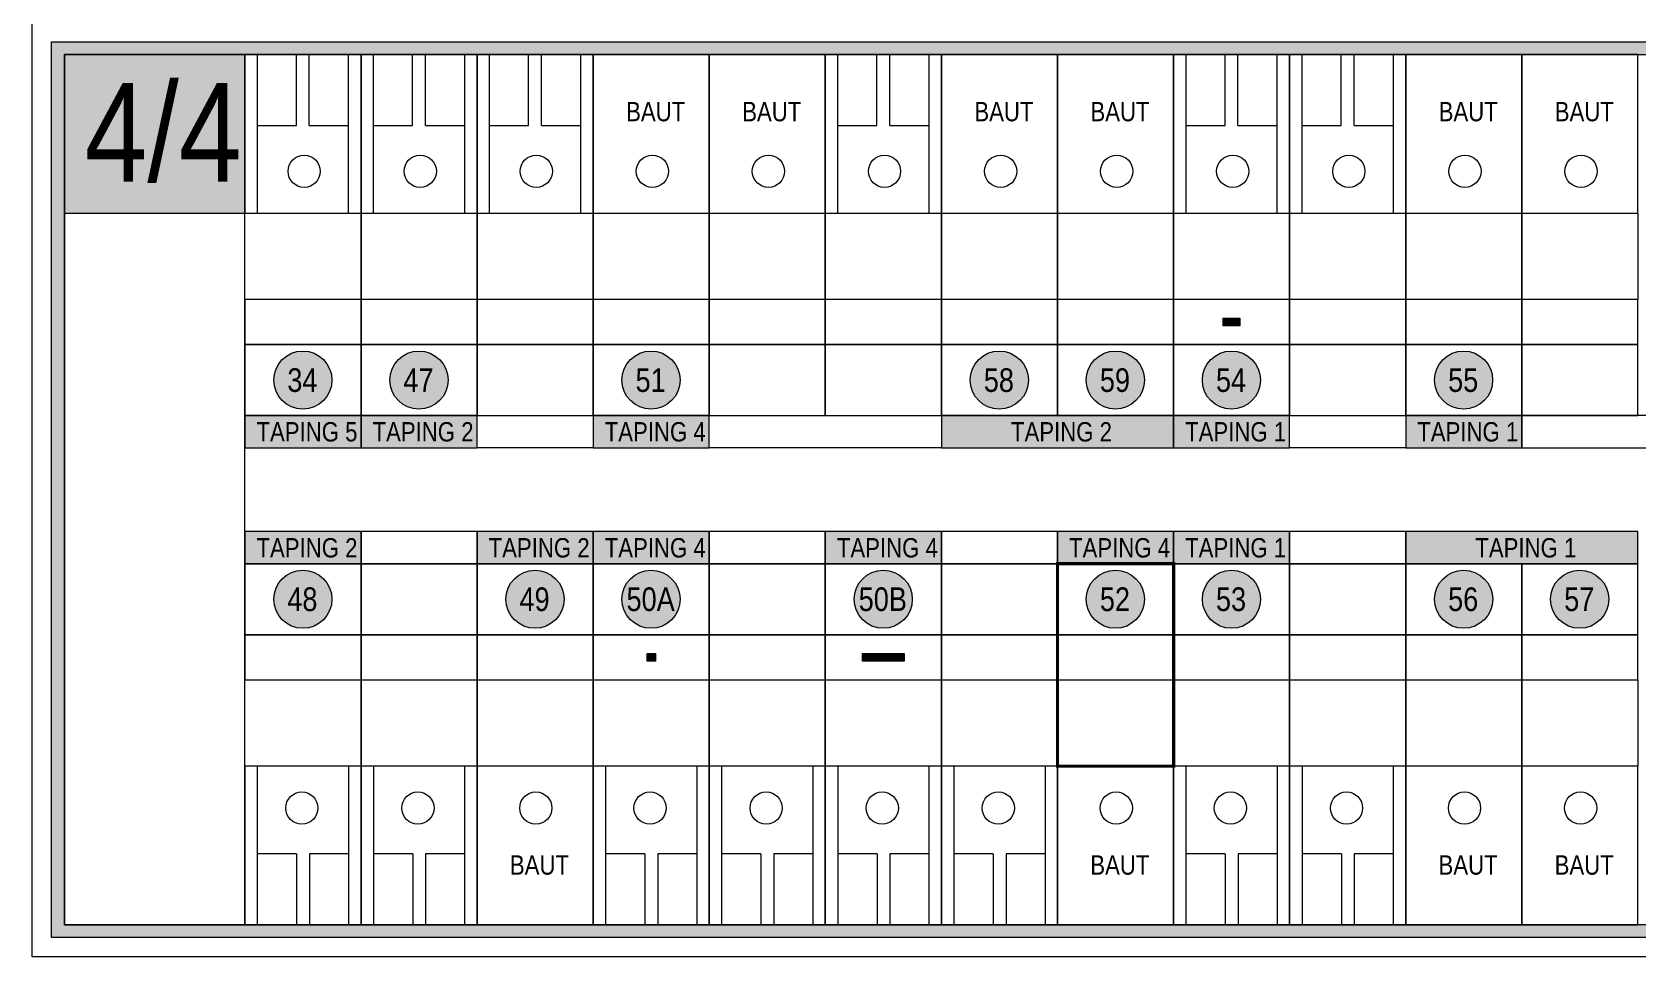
# Model space of a CAD drawing. Extents: x 23087 to 27682, y -101158 to -16840.
# Drawn here: x 27278.2 to 27527.2, y -101158.1 to -101014.6 of the extents above; entities that cross this region are included whole.
import ezdxf
from ezdxf.enums import TextEntityAlignment as Align

# ---------------------------------------------------------------- set-up
doc = ezdxf.new("R2010")
doc.units = 0
doc.header["$LTSCALE"] = 25
doc.header["$MEASUREMENT"] = 0
doc.layers.get('0').update_dxf_attribs({"linetype": 'CONTINUOUS'})
doc.layers.add('frame', color=7, linetype='CONTINUOUS')
doc.layers.add('PENJEPIT', color=7, linetype='CONTINUOUS')
doc.styles.add('721CNBT-ROM', font='swissc.ttf')
doc.styles.add('STYLE1', font='ARIALN.TTF')
doc.styles.add('SWIS', font='swissc.ttf')

msp = doc.modelspace()

# ---------------------------------------------------------------- hatches: boundary and pattern name
at = {"lineweight": 5, "true_color": 0xfb9d05}
h = msp.add_hatch(color=30, dxfattribs=at)
h.paths.add_polyline_path([(27281.24, -101016.1), (27575.24, -101016.1), (27575.24, -101155.1), (27281.24, -101155.1)])
h.paths.add_polyline_path([(27283.24, -101018.1), (27573.24, -101018.1), (27573.24, -101153.1), (27283.24, -101153.1)], flags=16)
at = {"lineweight": 5, "true_color": 0xb4ff00}
for points in [[(27311.24, -101018.1), (27283.24, -101018.1), (27283.24, -101042.7), (27311.24, -101042.7)], [(27383.24, -101074.1), (27365.24, -101074.1), (27365.24, -101079.1), (27383.24, -101079.1)], [(27383.24, -101092.1), (27365.24, -101092.1), (27365.24, -101097.1), (27383.24, -101097.1)], [(27419.24, -101092.1), (27401.24, -101092.1), (27401.24, -101097.1), (27419.24, -101097.1)], [(27455.24, -101092.1), (27437.24, -101092.1), (27437.24, -101097.1), (27455.24, -101097.1)]]:
    msp.add_hatch(color=60, dxfattribs=at).paths.add_polyline_path(points)
at = {"lineweight": 5, "true_color": 0x66ffff}
for points in [[(27462.95, -101059), (27464.24, -101059), (27464.24, -101060.2), (27462.95, -101060.2)], [(27464.24, -101059), (27465.53, -101059), (27465.53, -101060.2), (27464.24, -101060.2)], [(27373.59, -101111), (27374.89, -101111), (27374.89, -101112.2), (27373.59, -101112.2)], [(27407.01, -101111), (27408.3, -101111), (27408.3, -101112.2), (27407.01, -101112.2)], [(27408.3, -101111), (27409.59, -101111), (27409.59, -101112.2), (27408.3, -101112.2)], [(27409.59, -101111), (27410.89, -101111), (27410.89, -101112.2), (27409.59, -101112.2)], [(27410.89, -101111), (27412.18, -101111), (27412.18, -101112.2), (27410.89, -101112.2)], [(27412.18, -101111), (27413.47, -101111), (27413.47, -101112.2), (27412.18, -101112.2)]]:
    msp.add_hatch(color=131, dxfattribs=at).paths.add_polyline_path(points)
at = {"lineweight": 5, "true_color": 0xccffcc}
h = msp.add_hatch(color=254, dxfattribs=at)
edge = h.paths.add_edge_path()
edge.add_arc((27320.22, -101068.6), 4.51, 0, 360)
at = {"lineweight": 5, "true_color": 0xb4ff00}
h = msp.add_hatch(color=60, dxfattribs=at)
edge = h.paths.add_edge_path()
edge.add_arc((27338.22, -101068.6), 4.51, 0, 360)
at = {"lineweight": 5, "true_color": 0xff99cc}
h = msp.add_hatch(color=231, dxfattribs=at)
edge = h.paths.add_edge_path()
edge.add_arc((27374.21, -101068.6), 4.51, 0, 360)
h = msp.add_hatch(color=231, dxfattribs=at)
edge = h.paths.add_edge_path()
edge.add_arc((27428.21, -101068.6), 4.51, 0, 360)
h = msp.add_hatch(color=231, dxfattribs=at)
edge = h.paths.add_edge_path()
edge.add_arc((27446.21, -101068.6), 4.51, 0, 360)
at = {"lineweight": 5, "true_color": 0xccffcc}
h = msp.add_hatch(color=254, dxfattribs=at)
edge = h.paths.add_edge_path()
edge.add_arc((27464.21, -101068.6), 4.51, 0, 360)
at = {"lineweight": 5, "true_color": 0xff99cc}
h = msp.add_hatch(color=231, dxfattribs=at)
edge = h.paths.add_edge_path()
edge.add_arc((27500.21, -101068.6), 4.51, 0, 360)
at = {"lineweight": 5, "true_color": 0xffff99}
msp.add_hatch(color=51, dxfattribs=at).paths.add_polyline_path([(27329.24, -101074.1), (27311.24, -101074.1), (27311.24, -101079.1), (27329.24, -101079.1)])
at = {"lineweight": 5, "true_color": 0xccffcc}
for points in [[(27347.24, -101074.1), (27329.24, -101074.1), (27329.24, -101079.1), (27347.24, -101079.1)], [(27455.24, -101074.1), (27419.24, -101074.1), (27419.24, -101079.1), (27455.24, -101079.1)], [(27329.24, -101092.1), (27311.24, -101092.1), (27311.24, -101097.1), (27329.24, -101097.1)], [(27365.24, -101092.1), (27347.24, -101092.1), (27347.24, -101097.1), (27365.24, -101097.1)]]:
    msp.add_hatch(color=254, dxfattribs=at).paths.add_polyline_path(points)
at = {"lineweight": 5, "true_color": 0xffffff}
for points in [[(27473.24, -101074.1), (27455.24, -101074.1), (27455.24, -101079.1), (27473.24, -101079.1)], [(27509.24, -101074.1), (27491.24, -101074.1), (27491.24, -101079.1), (27509.24, -101079.1)], [(27473.24, -101092.1), (27455.24, -101092.1), (27455.24, -101097.1), (27473.24, -101097.1)], [(27527.24, -101092.1), (27491.24, -101092.1), (27491.24, -101097.1), (27527.24, -101097.1)]]:
    msp.add_hatch(color=7, dxfattribs=at).paths.add_polyline_path(points)
at = {"lineweight": 5, "true_color": 0xfb9d05}
h = msp.add_hatch(color=30, dxfattribs=at)
edge = h.paths.add_edge_path()
edge.add_arc((27320.22, -101102.6), 4.51, 0, 360)
at = {"lineweight": 5, "true_color": 0xff99cc}
h = msp.add_hatch(color=231, dxfattribs=at)
edge = h.paths.add_edge_path()
edge.add_arc((27356.22, -101102.6), 4.51, 0, 360)
h = msp.add_hatch(color=231, dxfattribs=at)
edge = h.paths.add_edge_path()
edge.add_arc((27374.22, -101102.6), 4.51, 0, 360)
h = msp.add_hatch(color=231, dxfattribs=at)
edge = h.paths.add_edge_path()
edge.add_arc((27410.22, -101102.6), 4.51, 0, 360)
h = msp.add_hatch(color=231, dxfattribs=at)
edge = h.paths.add_edge_path()
edge.add_arc((27446.22, -101102.6), 4.51, 0, 360)
h = msp.add_hatch(color=231, dxfattribs=at)
edge = h.paths.add_edge_path()
edge.add_arc((27464.22, -101102.6), 4.51, 0, 360)
h = msp.add_hatch(color=231, dxfattribs=at)
edge = h.paths.add_edge_path()
edge.add_arc((27500.22, -101102.6), 4.51, 0, 360)
h = msp.add_hatch(color=231, dxfattribs=at)
edge = h.paths.add_edge_path()
edge.add_arc((27518.22, -101102.6), 4.51, 0, 360)

# ---------------------------------------------------------------- linework, layer by layer
at = {"lineweight": 5}
for points in [[(27278.24, -101013.1), (27578.24, -101013.1), (27578.24, -101158.1), (27278.24, -101158.1)], [(27281.24, -101016.1), (27575.24, -101016.1), (27575.24, -101155.1), (27281.24, -101155.1)], [(27283.24, -101018.1), (27573.24, -101018.1), (27573.24, -101153.1), (27283.24, -101153.1)], [(27311.24, -101018.1), (27283.24, -101018.1), (27283.24, -101153.1), (27311.24, -101153.1)], [(27311.24, -101042.7), (27329.24, -101042.7), (27329.24, -101056.1), (27311.24, -101056.1)], [(27329.24, -101042.7), (27347.24, -101042.7), (27347.24, -101056.1), (27329.24, -101056.1)], [(27347.24, -101042.7), (27365.24, -101042.7), (27365.24, -101056.1), (27347.24, -101056.1)], [(27365.24, -101042.7), (27383.24, -101042.7), (27383.24, -101056.1), (27365.24, -101056.1)], [(27383.24, -101042.7), (27401.24, -101042.7), (27401.24, -101056.1), (27383.24, -101056.1)], [(27401.24, -101042.7), (27419.24, -101042.7), (27419.24, -101056.1), (27401.24, -101056.1)], [(27419.24, -101042.7), (27437.24, -101042.7), (27437.24, -101056.1), (27419.24, -101056.1)], [(27437.24, -101042.7), (27455.24, -101042.7), (27455.24, -101056.1), (27437.24, -101056.1)], [(27455.24, -101042.7), (27473.24, -101042.7), (27473.24, -101056.1), (27455.24, -101056.1)], [(27473.24, -101042.7), (27491.24, -101042.7), (27491.24, -101056.1), (27473.24, -101056.1)], [(27491.24, -101042.7), (27509.24, -101042.7), (27509.24, -101056.1), (27491.24, -101056.1)], [(27509.24, -101042.7), (27527.24, -101042.7), (27527.24, -101056.1), (27509.24, -101056.1)], [(27462.95, -101059), (27464.24, -101059), (27464.24, -101060.2), (27462.95, -101060.2)], [(27464.24, -101059), (27465.53, -101059), (27465.53, -101060.2), (27464.24, -101060.2)], [(27311.24, -101074.1), (27329.24, -101074.1), (27329.24, -101063.1), (27311.24, -101063.1)], [(27329.24, -101074.1), (27347.24, -101074.1), (27347.24, -101063.1), (27329.24, -101063.1)], [(27347.24, -101074.1), (27365.24, -101074.1), (27365.24, -101063.1), (27347.24, -101063.1)], [(27365.24, -101074.1), (27383.24, -101074.1), (27383.24, -101063.1), (27365.24, -101063.1)], [(27383.24, -101074.1), (27401.24, -101074.1), (27401.24, -101063.1), (27383.24, -101063.1)], [(27401.24, -101074.1), (27419.24, -101074.1), (27419.24, -101063.1), (27401.24, -101063.1)], [(27419.24, -101074.1), (27437.24, -101074.1), (27437.24, -101063.1), (27419.24, -101063.1)], [(27437.24, -101074.1), (27455.24, -101074.1), (27455.24, -101063.1), (27437.24, -101063.1)], [(27455.24, -101074.1), (27473.24, -101074.1), (27473.24, -101063.1), (27455.24, -101063.1)], [(27473.24, -101074.1), (27491.24, -101074.1), (27491.24, -101063.1), (27473.24, -101063.1)], [(27491.24, -101074.1), (27509.24, -101074.1), (27509.24, -101063.1), (27491.24, -101063.1)], [(27509.24, -101074.1), (27527.24, -101074.1), (27527.24, -101063.1), (27509.24, -101063.1)], [(27329.24, -101074.1), (27311.24, -101074.1), (27311.24, -101079.1), (27329.24, -101079.1)], [(27347.24, -101074.1), (27329.24, -101074.1), (27329.24, -101079.1), (27347.24, -101079.1)], [(27365.24, -101079.1), (27347.24, -101079.1), (27347.24, -101074.1), (27365.24, -101074.1)], [(27383.24, -101074.1), (27365.24, -101074.1), (27365.24, -101079.1), (27383.24, -101079.1)], [(27419.24, -101079.1), (27383.24, -101079.1), (27383.24, -101074.1), (27419.24, -101074.1)], [(27455.24, -101074.1), (27419.24, -101074.1), (27419.24, -101079.1), (27455.24, -101079.1)], [(27473.24, -101074.1), (27455.24, -101074.1), (27455.24, -101079.1), (27473.24, -101079.1)], [(27491.24, -101079.1), (27473.24, -101079.1), (27473.24, -101074.1), (27491.24, -101074.1)], [(27509.24, -101074.1), (27491.24, -101074.1), (27491.24, -101079.1), (27509.24, -101079.1)], [(27563.24, -101074.1), (27509.24, -101074.1), (27509.24, -101079.1), (27563.24, -101079.1)], [(27329.24, -101092.1), (27311.24, -101092.1), (27311.24, -101097.1), (27329.24, -101097.1)], [(27347.24, -101092.1), (27329.24, -101092.1), (27329.24, -101097.1), (27347.24, -101097.1)], [(27365.24, -101092.1), (27347.24, -101092.1), (27347.24, -101097.1), (27365.24, -101097.1)], [(27383.24, -101092.1), (27365.24, -101092.1), (27365.24, -101097.1), (27383.24, -101097.1)], [(27401.24, -101092.1), (27383.24, -101092.1), (27383.24, -101097.1), (27401.24, -101097.1)], [(27419.24, -101092.1), (27401.24, -101092.1), (27401.24, -101097.1), (27419.24, -101097.1)], [(27437.24, -101092.1), (27419.24, -101092.1), (27419.24, -101097.1), (27437.24, -101097.1)], [(27455.24, -101092.1), (27437.24, -101092.1), (27437.24, -101097.1), (27455.24, -101097.1)], [(27473.24, -101092.1), (27455.24, -101092.1), (27455.24, -101097.1), (27473.24, -101097.1)], [(27491.24, -101092.1), (27473.24, -101092.1), (27473.24, -101097.1), (27491.24, -101097.1)], [(27527.24, -101092.1), (27491.24, -101092.1), (27491.24, -101097.1), (27527.24, -101097.1)], [(27329.24, -101097.1), (27311.24, -101097.1), (27311.24, -101108.1), (27329.24, -101108.1)], [(27347.24, -101097.1), (27329.24, -101097.1), (27329.24, -101108.1), (27347.24, -101108.1)], [(27365.24, -101097.1), (27347.24, -101097.1), (27347.24, -101108.1), (27365.24, -101108.1)], [(27383.24, -101097.1), (27365.24, -101097.1), (27365.24, -101108.1), (27383.24, -101108.1)], [(27401.24, -101097.1), (27383.24, -101097.1), (27383.24, -101108.1), (27401.24, -101108.1)], [(27419.24, -101097.1), (27401.24, -101097.1), (27401.24, -101108.1), (27419.24, -101108.1)], [(27437.24, -101097.1), (27419.24, -101097.1), (27419.24, -101108.1), (27437.24, -101108.1)], [(27455.24, -101097.1), (27437.24, -101097.1), (27437.24, -101108.1), (27455.24, -101108.1)], [(27473.24, -101097.1), (27455.24, -101097.1), (27455.24, -101108.1), (27473.24, -101108.1)], [(27491.24, -101097.1), (27473.24, -101097.1), (27473.24, -101108.1), (27491.24, -101108.1)], [(27509.24, -101097.1), (27491.24, -101097.1), (27491.24, -101108.1), (27509.24, -101108.1)], [(27527.24, -101097.1), (27509.24, -101097.1), (27509.24, -101108.1), (27527.24, -101108.1)], [(27373.59, -101111), (27374.89, -101111), (27374.89, -101112.2), (27373.59, -101112.2)], [(27407.01, -101111), (27408.3, -101111), (27408.3, -101112.2), (27407.01, -101112.2)], [(27408.3, -101111), (27409.59, -101111), (27409.59, -101112.2), (27408.3, -101112.2)], [(27409.59, -101111), (27410.89, -101111), (27410.89, -101112.2), (27409.59, -101112.2)], [(27410.89, -101111), (27412.18, -101111), (27412.18, -101112.2), (27410.89, -101112.2)], [(27412.18, -101111), (27413.47, -101111), (27413.47, -101112.2), (27412.18, -101112.2)], [(27329.24, -101128.5), (27311.24, -101128.5), (27311.24, -101115.1), (27329.24, -101115.1)], [(27347.24, -101128.5), (27329.24, -101128.5), (27329.24, -101115.1), (27347.24, -101115.1)], [(27365.24, -101128.5), (27347.24, -101128.5), (27347.24, -101115.1), (27365.24, -101115.1)], [(27383.24, -101128.5), (27365.24, -101128.5), (27365.24, -101115.1), (27383.24, -101115.1)], [(27401.24, -101128.5), (27383.24, -101128.5), (27383.24, -101115.1), (27401.24, -101115.1)], [(27419.24, -101128.5), (27401.24, -101128.5), (27401.24, -101115.1), (27419.24, -101115.1)], [(27437.24, -101128.5), (27419.24, -101128.5), (27419.24, -101115.1), (27437.24, -101115.1)], [(27455.24, -101128.5), (27437.24, -101128.5), (27437.24, -101115.1), (27455.24, -101115.1)], [(27473.24, -101128.5), (27455.24, -101128.5), (27455.24, -101115.1), (27473.24, -101115.1)], [(27491.24, -101128.5), (27473.24, -101128.5), (27473.24, -101115.1), (27491.24, -101115.1)], [(27509.24, -101128.5), (27491.24, -101128.5), (27491.24, -101115.1), (27509.24, -101115.1)], [(27527.24, -101128.5), (27509.24, -101128.5), (27509.24, -101115.1), (27527.24, -101115.1)]]:
    msp.add_lwpolyline(points, close=True, dxfattribs=at)
at = {"color": 0, "linetype": 'ByBlock', "lineweight": 5}
for points in [[(27311.24, -101063.1), (27329.24, -101063.1), (27329.24, -101056.1), (27311.24, -101056.1)], [(27329.24, -101063.1), (27347.24, -101063.1), (27347.24, -101056.1), (27329.24, -101056.1)], [(27347.24, -101063.1), (27365.24, -101063.1), (27365.24, -101056.1), (27347.24, -101056.1)], [(27365.24, -101063.1), (27383.24, -101063.1), (27383.24, -101056.1), (27365.24, -101056.1)], [(27383.24, -101063.1), (27401.24, -101063.1), (27401.24, -101056.1), (27383.24, -101056.1)], [(27401.24, -101063.1), (27419.24, -101063.1), (27419.24, -101056.1), (27401.24, -101056.1)], [(27419.24, -101063.1), (27437.24, -101063.1), (27437.24, -101056.1), (27419.24, -101056.1)], [(27437.24, -101063.1), (27455.24, -101063.1), (27455.24, -101056.1), (27437.24, -101056.1)], [(27455.24, -101063.1), (27473.24, -101063.1), (27473.24, -101056.1), (27455.24, -101056.1)], [(27473.24, -101063.1), (27491.24, -101063.1), (27491.24, -101056.1), (27473.24, -101056.1)], [(27491.24, -101063.1), (27509.24, -101063.1), (27509.24, -101056.1), (27491.24, -101056.1)], [(27509.24, -101063.1), (27527.24, -101063.1), (27527.24, -101056.1), (27509.24, -101056.1)], [(27329.24, -101108.1), (27311.24, -101108.1), (27311.24, -101115.1), (27329.24, -101115.1)], [(27347.24, -101108.1), (27329.24, -101108.1), (27329.24, -101115.1), (27347.24, -101115.1)], [(27365.24, -101108.1), (27347.24, -101108.1), (27347.24, -101115.1), (27365.24, -101115.1)], [(27383.24, -101108.1), (27365.24, -101108.1), (27365.24, -101115.1), (27383.24, -101115.1)], [(27401.24, -101108.1), (27383.24, -101108.1), (27383.24, -101115.1), (27401.24, -101115.1)], [(27419.24, -101108.1), (27401.24, -101108.1), (27401.24, -101115.1), (27419.24, -101115.1)], [(27437.24, -101108.1), (27419.24, -101108.1), (27419.24, -101115.1), (27437.24, -101115.1)], [(27455.24, -101108.1), (27437.24, -101108.1), (27437.24, -101115.1), (27455.24, -101115.1)], [(27473.24, -101108.1), (27455.24, -101108.1), (27455.24, -101115.1), (27473.24, -101115.1)], [(27491.24, -101108.1), (27473.24, -101108.1), (27473.24, -101115.1), (27491.24, -101115.1)], [(27509.24, -101108.1), (27491.24, -101108.1), (27491.24, -101115.1), (27509.24, -101115.1)], [(27527.24, -101108.1), (27509.24, -101108.1), (27509.24, -101115.1), (27527.24, -101115.1)]]:
    msp.add_lwpolyline(points, close=True, dxfattribs=at)
at = {"color": 4, "lineweight": 5, "const_width": 0.5}
msp.add_lwpolyline([(27437.24, -101097.1), (27455.24, -101097.1), (27455.24, -101128.5), (27437.24, -101128.5)], close=True, dxfattribs=at)
at = {"color": 160, "lineweight": 5}
for centre in [(27338.42, -101036.2), (27374.42, -101036.2), (27392.42, -101036.2), (27410.42, -101036.2), (27428.42, -101036.2), (27446.42, -101036.2), (27482.42, -101036.2), (27500.42, -101036.2), (27518.42, -101036.2), (27320.06, -101135), (27356.35, -101135), (27392.06, -101135), (27428.06, -101135), (27446.35, -101135), (27464.06, -101135), (27500.35, -101135), (27518.35, -101135)]:
    msp.add_circle(centre, 2.5, dxfattribs=at)
at = {"lineweight": 5}
for centre in [(27320.22, -101068.6), (27338.22, -101068.6), (27374.21, -101068.6), (27428.21, -101068.6), (27446.21, -101068.6), (27464.21, -101068.6), (27500.21, -101068.6), (27320.22, -101102.6), (27356.22, -101102.6), (27374.22, -101102.6), (27410.22, -101102.6), (27446.22, -101102.6), (27464.22, -101102.6), (27500.22, -101102.6), (27518.22, -101102.6)]:
    msp.add_circle(centre, 4.51, dxfattribs=at)
at = {"layer": 'frame', "lineweight": 5}
msp.add_lwpolyline([(27311.24, -101018.1), (27283.24, -101018.1), (27283.24, -101042.7), (27311.24, -101042.7)], close=True, dxfattribs=at)
msp.add_lwpolyline([(27311.24, -101018.1), (27283.24, -101018.1), (27283.24, -101042.7), (27311.24, -101042.7)], close=True, dxfattribs=at)
msp.add_lwpolyline([(27311.24, -101018.1), (27283.24, -101018.1), (27283.24, -101042.7), (27311.24, -101042.7)], close=True, dxfattribs=at)
msp.add_lwpolyline([(27311.24, -101018.1), (27283.24, -101018.1), (27283.24, -101042.7), (27311.24, -101042.7)], close=True, dxfattribs=at)
msp.add_lwpolyline([(27311.24, -101018.1), (27283.24, -101018.1), (27283.24, -101042.7), (27311.24, -101042.7)], close=True, dxfattribs=at)
msp.add_lwpolyline([(27311.24, -101018.1), (27283.24, -101018.1), (27283.24, -101042.7), (27311.24, -101042.7)], close=True, dxfattribs=at)
msp.add_lwpolyline([(27311.24, -101018.1), (27283.24, -101018.1), (27283.24, -101042.7), (27311.24, -101042.7)], close=True, dxfattribs=at)
msp.add_lwpolyline([(27311.24, -101018.1), (27283.24, -101018.1), (27283.24, -101042.7), (27311.24, -101042.7)], close=True, dxfattribs=at)
msp.add_lwpolyline([(27311.24, -101018.1), (27283.24, -101018.1), (27283.24, -101042.7), (27311.24, -101042.7)], close=True, dxfattribs=at)
msp.add_lwpolyline([(27311.24, -101018.1), (27283.24, -101018.1), (27283.24, -101042.7), (27311.24, -101042.7)], close=True, dxfattribs=at)
msp.add_lwpolyline([(27311.24, -101018.1), (27283.24, -101018.1), (27283.24, -101042.7), (27311.24, -101042.7)], close=True, dxfattribs=at)
at = {"layer": 'PENJEPIT', "color": 160, "lineweight": 5}
for p, q in [((27319.22, -101029.1), (27319.22, -101018.1)), ((27321.22, -101029.1), (27321.22, -101018.1)), ((27337.22, -101029.1), (27337.22, -101018.1)), ((27339.22, -101029.1), (27339.22, -101018.1)), ((27355.22, -101029.1), (27355.22, -101018.1)), ((27357.22, -101029.1), (27357.22, -101018.1)), ((27409.22, -101029.1), (27409.22, -101018.1)), ((27411.22, -101029.1), (27411.22, -101018.1)), ((27463.22, -101029.1), (27463.22, -101018.1)), ((27465.22, -101029.1), (27465.22, -101018.1)), ((27481.22, -101029.1), (27481.22, -101018.1)), ((27483.22, -101029.1), (27483.22, -101018.1)), ((27313.12, -101029.1), (27319.22, -101029.1)), ((27321.22, -101029.1), (27327.32, -101029.1)), ((27331.12, -101029.1), (27337.22, -101029.1)), ((27339.22, -101029.1), (27345.32, -101029.1)), ((27349.12, -101029.1), (27355.22, -101029.1)), ((27357.22, -101029.1), (27363.32, -101029.1)), ((27403.12, -101029.1), (27409.22, -101029.1)), ((27411.22, -101029.1), (27417.32, -101029.1)), ((27457.12, -101029.1), (27463.22, -101029.1)), ((27465.22, -101029.1), (27471.32, -101029.1)), ((27475.12, -101029.1), (27481.22, -101029.1)), ((27483.22, -101029.1), (27489.32, -101029.1)), ((27319.26, -101142.1), (27313.16, -101142.1)), ((27319.26, -101142.1), (27319.26, -101153.1)), ((27321.26, -101142.1), (27321.26, -101153.1)), ((27327.36, -101142.1), (27321.26, -101142.1)), ((27337.26, -101142.1), (27331.16, -101142.1)), ((27337.26, -101142.1), (27337.26, -101153.1)), ((27339.26, -101142.1), (27339.26, -101153.1)), ((27345.36, -101142.1), (27339.26, -101142.1)), ((27373.26, -101142.1), (27367.16, -101142.1)), ((27373.26, -101142.1), (27373.26, -101153.1)), ((27375.26, -101142.1), (27375.26, -101153.1)), ((27381.36, -101142.1), (27375.26, -101142.1)), ((27391.26, -101142.1), (27385.16, -101142.1)), ((27391.26, -101142.1), (27391.26, -101153.1)), ((27393.26, -101142.1), (27393.26, -101153.1)), ((27399.36, -101142.1), (27393.26, -101142.1)), ((27409.26, -101142.1), (27403.16, -101142.1)), ((27409.26, -101142.1), (27409.26, -101153.1)), ((27411.26, -101142.1), (27411.26, -101153.1)), ((27417.36, -101142.1), (27411.26, -101142.1)), ((27427.26, -101142.1), (27421.16, -101142.1)), ((27427.26, -101142.1), (27427.26, -101153.1)), ((27429.26, -101142.1), (27429.26, -101153.1)), ((27435.36, -101142.1), (27429.26, -101142.1)), ((27463.26, -101142.1), (27457.16, -101142.1)), ((27463.26, -101142.1), (27463.26, -101153.1)), ((27465.26, -101142.1), (27465.26, -101153.1)), ((27471.36, -101142.1), (27465.26, -101142.1)), ((27481.26, -101142.1), (27475.16, -101142.1)), ((27481.26, -101142.1), (27481.26, -101153.1)), ((27483.26, -101142.1), (27483.26, -101153.1)), ((27489.36, -101142.1), (27483.26, -101142.1))]:
    msp.add_line(p, q, dxfattribs=at)
at = {"layer": 'PENJEPIT', "color": 0, "linetype": 'ByBlock', "lineweight": 5}
for points in [[(27311.24, -101042.7), (27329.24, -101042.7), (27329.24, -101018.1), (27311.24, -101018.1)], [(27329.24, -101042.7), (27347.24, -101042.7), (27347.24, -101018.1), (27329.24, -101018.1)], [(27347.24, -101042.7), (27365.24, -101042.7), (27365.24, -101018.1), (27347.24, -101018.1)], [(27365.24, -101042.7), (27383.24, -101042.7), (27383.24, -101018.1), (27365.24, -101018.1)], [(27383.24, -101042.7), (27401.24, -101042.7), (27401.24, -101018.1), (27383.24, -101018.1)], [(27401.24, -101042.7), (27419.24, -101042.7), (27419.24, -101018.1), (27401.24, -101018.1)], [(27419.24, -101042.7), (27437.24, -101042.7), (27437.24, -101018.1), (27419.24, -101018.1)], [(27437.24, -101042.7), (27455.24, -101042.7), (27455.24, -101018.1), (27437.24, -101018.1)], [(27455.24, -101042.7), (27473.24, -101042.7), (27473.24, -101018.1), (27455.24, -101018.1)], [(27473.24, -101042.7), (27491.24, -101042.7), (27491.24, -101018.1), (27473.24, -101018.1)], [(27491.24, -101042.7), (27509.24, -101042.7), (27509.24, -101018.1), (27491.24, -101018.1)], [(27509.24, -101042.7), (27527.24, -101042.7), (27527.24, -101018.1), (27509.24, -101018.1)], [(27329.24, -101128.5), (27311.24, -101128.5), (27311.24, -101153.1), (27329.24, -101153.1)], [(27347.24, -101128.5), (27329.24, -101128.5), (27329.24, -101153.1), (27347.24, -101153.1)], [(27365.24, -101128.5), (27347.24, -101128.5), (27347.24, -101153.1), (27365.24, -101153.1)], [(27383.24, -101128.5), (27365.24, -101128.5), (27365.24, -101153.1), (27383.24, -101153.1)], [(27401.24, -101128.5), (27383.24, -101128.5), (27383.24, -101153.1), (27401.24, -101153.1)], [(27419.24, -101128.5), (27401.24, -101128.5), (27401.24, -101153.1), (27419.24, -101153.1)], [(27437.24, -101128.5), (27419.24, -101128.5), (27419.24, -101153.1), (27437.24, -101153.1)], [(27455.24, -101128.5), (27437.24, -101128.5), (27437.24, -101153.1), (27455.24, -101153.1)], [(27473.24, -101128.5), (27455.24, -101128.5), (27455.24, -101153.1), (27473.24, -101153.1)], [(27491.24, -101128.5), (27473.24, -101128.5), (27473.24, -101153.1), (27491.24, -101153.1)], [(27509.24, -101128.5), (27491.24, -101128.5), (27491.24, -101153.1), (27509.24, -101153.1)], [(27527.24, -101128.5), (27509.24, -101128.5), (27509.24, -101153.1), (27527.24, -101153.1)]]:
    msp.add_lwpolyline(points, close=True, dxfattribs=at)
at = {"layer": 'PENJEPIT', "color": 160, "lineweight": 5}
for points in [[(27313.12, -101042.7), (27327.32, -101042.7), (27327.32, -101018.1), (27313.12, -101018.1)], [(27331.12, -101042.7), (27345.32, -101042.7), (27345.32, -101018.1), (27331.12, -101018.1)], [(27349.12, -101042.7), (27363.32, -101042.7), (27363.32, -101018.1), (27349.12, -101018.1)], [(27403.12, -101042.7), (27417.32, -101042.7), (27417.32, -101018.1), (27403.12, -101018.1)], [(27457.12, -101042.7), (27471.32, -101042.7), (27471.32, -101018.1), (27457.12, -101018.1)], [(27475.12, -101042.7), (27489.32, -101042.7), (27489.32, -101018.1), (27475.12, -101018.1)], [(27327.36, -101128.5), (27313.16, -101128.5), (27313.16, -101153.1), (27327.36, -101153.1)], [(27345.36, -101128.5), (27331.16, -101128.5), (27331.16, -101153.1), (27345.36, -101153.1)], [(27381.36, -101128.5), (27367.16, -101128.5), (27367.16, -101153.1), (27381.36, -101153.1)], [(27399.36, -101128.5), (27385.16, -101128.5), (27385.16, -101153.1), (27399.36, -101153.1)], [(27417.36, -101128.5), (27403.16, -101128.5), (27403.16, -101153.1), (27417.36, -101153.1)], [(27435.36, -101128.5), (27421.16, -101128.5), (27421.16, -101153.1), (27435.36, -101153.1)], [(27471.36, -101128.5), (27457.16, -101128.5), (27457.16, -101153.1), (27471.36, -101153.1)], [(27489.36, -101128.5), (27475.16, -101128.5), (27475.16, -101153.1), (27489.36, -101153.1)]]:
    msp.add_lwpolyline(points, close=True, dxfattribs=at)
for centre in [(27320.42, -101036.2), (27356.42, -101036.2), (27464.42, -101036.2), (27338.06, -101135), (27374.06, -101135), (27410.06, -101135), (27482.06, -101135)]:
    msp.add_circle(centre, 2.5, dxfattribs=at)

# ---------------------------------------------------------------- texts
at = {"lineweight": 5, "style": 'SWIS'}
for s, height, p in [('BAUT', 3, (27370.35, -101026.94)), ('BAUT', 3, (27388.35, -101026.94)), ('BAUT', 3, (27424.35, -101026.94)), ('BAUT', 3, (27442.35, -101026.94)), ('BAUT', 3, (27496.35, -101026.94)), ('BAUT', 3, (27514.35, -101026.94)), ('1', 0.804, (27463.33, -101059.6)), ('3', 0.804, (27464.62, -101059.6)), ('TAPING 5', 3, (27313.03, -101076.62)), ('TAPING 2', 3, (27331.03, -101076.62)), ('TAPING 4', 3, (27367.03, -101076.62)), ('TAPING 2', 3, (27430.03, -101076.62)), ('TAPING 1', 3, (27457.03, -101076.62)), ('TAPING 1', 3, (27493.03, -101076.62)), ('TAPING 2', 3, (27313.03, -101094.62)), ('TAPING 2', 3, (27349.03, -101094.62)), ('TAPING 4', 3, (27367.03, -101094.62)), ('TAPING 4', 3, (27403.03, -101094.62)), ('TAPING 4', 3, (27439.03, -101094.62)), ('TAPING 1', 3, (27457.03, -101094.62)), ('TAPING 1', 3, (27502.03, -101094.62)), ('1', 0.804, (27373.98, -101111.6)), ('2', 0.804, (27407.39, -101111.6)), ('3', 0.804, (27408.68, -101111.6)), ('4', 0.804, (27409.98, -101111.6)), ('5', 0.804, (27411.27, -101111.6)), ('6', 0.804, (27412.56, -101111.6)), ('BAUT', 3, (27352.33, -101143.84)), ('BAUT', 3, (27442.33, -101143.84)), ('BAUT', 3, (27496.33, -101143.84)), ('BAUT', 3, (27514.33, -101143.84))]:
    msp.add_text(s, height=height, dxfattribs=at).set_placement(p, align=Align.MIDDLE_LEFT)
at = {"color": 0, "lineweight": 5, "style": '721CNBT-ROM'}
for s, p in [('34', (27320.15, -101068.6)), ('47', (27338.15, -101068.6)), ('51', (27374.15, -101068.6)), ('58', (27428.15, -101068.6)), ('59', (27446.15, -101068.6)), ('54', (27464.15, -101068.6)), ('55', (27500.15, -101068.6)), ('48', (27320.15, -101102.6)), ('49', (27356.15, -101102.6)), ('50A', (27374.15, -101102.6)), ('50B', (27410.15, -101102.6)), ('52', (27446.15, -101102.6)), ('53', (27464.15, -101102.6)), ('56', (27500.15, -101102.6)), ('57', (27518.15, -101102.6))]:
    msp.add_text(s, height=3.667, dxfattribs=at).set_placement(p, align=Align.MIDDLE_CENTER)
at = {"color": 1, "linetype": 'ByBlock', "lineweight": 5, "insert": (27286.37, -101022.5), "char_height": 15.2917, "attachment_point": 1, "style": 'STYLE1'}
msp.add_mtext_dynamic_manual_height_columns('{\\C256;4/4}^I', width=528.6832, gutter_width=1, heights=[0], dxfattribs=at)

doc.saveas('drawing.dxf')
